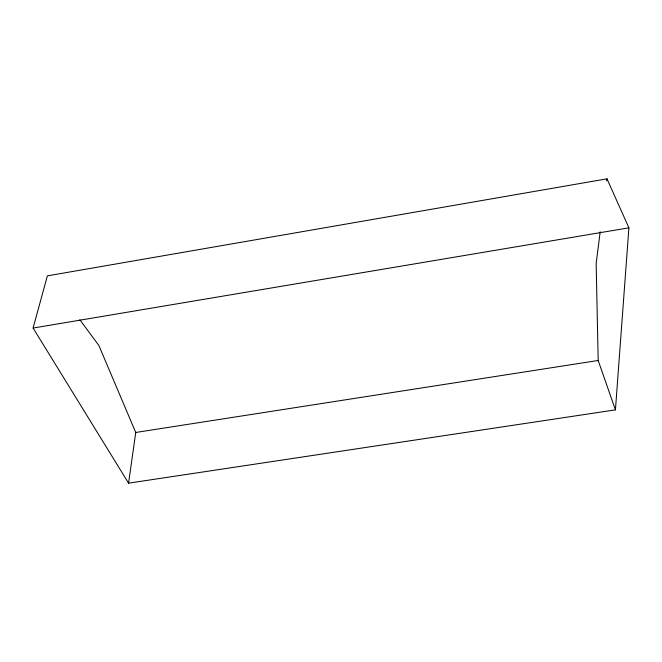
<?xml version="1.0" encoding="UTF-8"?>
<svg xmlns="http://www.w3.org/2000/svg" width="662" height="662" viewBox="0 0 662 662"><rect width="100%" height="100%" fill="white"/><g stroke="black" fill="none" stroke-linecap="round" stroke-linejoin="round"><path stroke-width="0.99" d="M615.437 409.869L628.9 227.827L606.98 178.831L47.374 275.864L33.1 328.054L128.569 483.169L615.437 409.869L598.175 360.476L596.164 263.335L600.202 231.766M606.715 180.867L606.98 178.831M128.569 483.169L135.743 432.468L98.878 345.514L79.87 319.812M33.1 328.054L628.9 227.827M135.743 432.468L598.175 360.476"/></g></svg>
